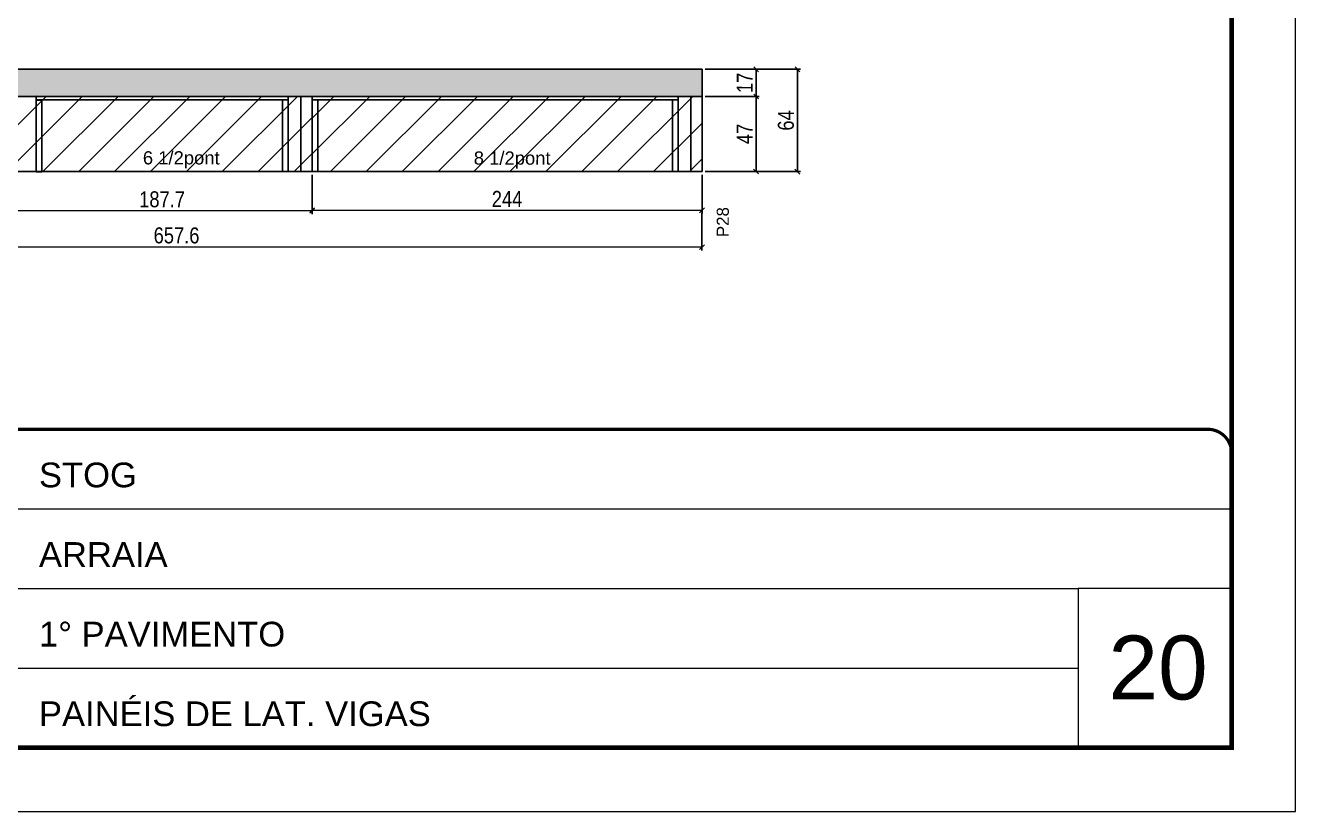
# Model space of a CAD drawing. Extents: x -3394 to 16474, y -5031 to 14397.
# Drawn here: x 9717 to 10512, y 8752 to 9244 of the extents above; entities that cross this region are included whole.
import ezdxf

# ---------------------------------------------------------------- set-up
doc = ezdxf.new("R2010")
doc.units = 0
doc.linetypes.add('CONTINUO', pattern=[0])
doc.linetypes.add('DASHED', pattern=[0.75, 0.5, -0.25])
doc.layers.get('0').update_dxf_attribs({"linetype": 'CONTINUOUS'})
doc.layers.get('Defpoints').update_dxf_attribs({"linetype": 'CONTINUOUS'})
for name, color, linetype, lineweight in [('CARIMBO', 255, 'CONTINUOUS', 9), ('Folhas', 255, 'CONTINUOUS', 9), ('REAPROVEITAMENTO', 251, 'CONTINUOUS', 9), ('SARRAFO DE PRESSAO', 251, 'DASHED', 9)]:
    doc.layers.add(name, color=color, linetype=linetype, lineweight=lineweight)
for name, color, linetype in [('COTA', 241, 'CONTINUOUS'), ('NOMENCLATURA', 7, 'CONTINUOUS'), ('Painéis', 200, 'CONTINUOUS'), ('PONTALETE', 7, 'CONTINUOUS'), ('SARR_2.2x7', 40, 'CONTINUOUS'), ('SARR_3.5x7', 81, 'CONTINUOUS')]:
    doc.layers.add(name, color=color, linetype=linetype)
doc.styles.add('ARIAL', font='arial.ttf')
doc.styles.add('COTA TECNICA', font='techl___.ttf', dxfattribs={"height": 10})
doc.dimstyles.new('PAINEL', dxfattribs={"dimtxt": 10, "dimasz": 3, "dimexe": 3, "dimexo": 3, "dimgap": 3, "dimtad": 1, "dimdec": 1, "dimzin": 12, "dimdsep": 46, "dimtxsty": 'COTA TECNICA', "dimblk1": 'OBLIQUE', "dimblk2": 'OBLIQUE', "dimsah": 1, "dimcen": 0.9, "dimclrd": 4, "dimclre": 4, "dimclrt": 240, "dimadec": 1, "dimazin": 3, "dimtfac": 1, "dimtdec": 1, "dimtmove": 0, "dimatfit": 3, "dimfxl": 1, "dimtolj": 1, "dimtzin": 12, "dimarcsym": 0})

# ---------------------------------------------------------------- blocks, each defined once
blk = doc.blocks.new('9999999999')
at = {"color": 30, "linetype": 'CONTINUO'}
for p, q in [((98564.56, 34379.64), (99583.98, 34379.64)), ((98564.56, 34329.83), (99487.98, 34329.83)), ((99583.98, 34329.83), (99487.98, 34329.83)), ((99487.98, 34329.83), (99487.98, 34230.21)), ((98564.56, 34280.02), (99487.98, 34280.02))]:
    blk.add_line(p, q, dxfattribs=at)
at = {"color": 30, "linetype": 'CONTINUO', "const_width": 2}
blk.add_lwpolyline([(99583.98, 34230.21), (99583.98, 34414.45, 0.414214), (99568.98, 34429.45), (98228.98, 34429.45, 0.414214), (98213.98, 34414.45), (98213.98, 34245.21, 0.414214), (98228.98, 34230.21), (99583.98, 34230.21)], format="xyb", dxfattribs=at)
at = {"layer": 'Folhas'}
blk.add_lwpolyline([(98138.98, 34190.21), (99623.98, 34190.21), (99623.98, 35240.21), (98138.98, 35240.21)], close=True, dxfattribs=at)
at = {"layer": 'Folhas', "color": 30, "const_width": 3}
blk.add_lwpolyline([(98213.98, 34230.21), (99583.98, 34230.21), (99583.98, 35200.21), (98213.98, 35200.21)], close=True, dxfattribs=at)
at = {"color": 7, "linetype": 'Continuous', "ltscale": 5, "style": 'ARIAL'}
for s, height, p in [('STOG', 15.483, (98837.68, 34393.13)), ('ARRAIA', 15.483, (98837.68, 34343.32)), ('1° PAVIMENTO', 15.4829, (98837.68, 34293.51)), ('PAINÉIS DE LAT. VIGAS', 15.4829, (98837.68, 34243.7))]:
    blk.add_text(s, height=height, dxfattribs=at).set_placement(p)
blk = doc.blocks.new('_Oblique')
at = {"color": 0, "linetype": 'ByBlock', "lineweight": -2}
blk.add_line((-0.5, -0.5), (0.5, 0.5), dxfattribs=at)
blk = doc.blocks.new('*D552')
at = {"layer": 'COTA', "color": 4, "linetype": 'Continuous', "lineweight": -2, "transparency": 16777216}
for p, q in [((9709.12, 9150.61), (9709.1, 9126.31)), ((9896.82, 9150.78), (9896.8, 9126.16)), ((9709.1, 9128.31), (9896.8, 9128.16))]:
    blk.add_line(p, q, dxfattribs=at)
at = {"layer": 'Defpoints', "color": 0, "linetype": 'Continuous', "transparency": 16777216}
for p in [(9709.12, 9152.61), (9896.82, 9152.78), (9896.8, 9128.16)]:
    blk.add_point(p, dxfattribs=at)
at = {"layer": 'COTA', "color": 4, "linetype": 'Continuous', "lineweight": -2, "transparency": 16777216, "xscale": 3, "yscale": 3, "zscale": 3}
for p, rotation in [((9709.1, 9128.31), 179.9566990866005), ((9896.8, 9128.16), 359.9566990866005)]:
    blk.add_blockref('_Oblique', p, dxfattribs=dict(at, rotation=rotation))
at = {"layer": 'COTA', "color": 240, "linetype": 'Continuous', "transparency": 16777216, "insert": (9802.96, 9135.33), "char_height": 10, "attachment_point": 5, "rotation": 359.9567, "style": 'COTA TECNICA'}
blk.add_mtext('\\A1;187.7', dxfattribs=at)
blk = doc.blocks.new('*D553')
at = {"layer": 'COTA', "color": 4, "linetype": 'Continuous', "lineweight": -2, "transparency": 16777216}
for p, q in [((9896.82, 9150.78), (9896.8, 9126.66)), ((10140.82, 9150.78), (10140.8, 9126.48)), ((9896.8, 9128.66), (10140.8, 9128.48))]:
    blk.add_line(p, q, dxfattribs=at)
at = {"layer": 'Defpoints', "color": 0, "linetype": 'Continuous', "transparency": 16777216}
for p in [(9896.82, 9152.78), (10140.82, 9152.78), (10140.8, 9128.48)]:
    blk.add_point(p, dxfattribs=at)
at = {"layer": 'COTA', "color": 4, "linetype": 'Continuous', "lineweight": -2, "transparency": 16777216, "xscale": 3, "yscale": 3, "zscale": 3}
for p, rotation in [((9896.8, 9128.66), 179.9566990866005), ((10140.8, 9128.48), 359.9566990866005)]:
    blk.add_blockref('_Oblique', p, dxfattribs=dict(at, rotation=rotation))
at = {"layer": 'COTA', "color": 240, "linetype": 'Continuous', "transparency": 16777216, "insert": (10018.81, 9135.64), "char_height": 10, "attachment_point": 5, "rotation": 359.9567, "style": 'COTA TECNICA'}
blk.add_mtext('\\A1;244', dxfattribs=at)
blk = doc.blocks.new('*D551')
at = {"layer": 'COTA', "color": 4, "linetype": 'Continuous', "lineweight": -2, "transparency": 16777216}
for p, q in [((10142.85, 9199.78), (10176.62, 9199.76)), ((10174.62, 9199.76), (10174.58, 9152.76)), ((10142.82, 9152.78), (10176.58, 9152.76))]:
    blk.add_line(p, q, dxfattribs=at)
at = {"layer": 'Defpoints', "color": 0, "linetype": 'Continuous', "transparency": 16777216}
for p in [(10140.85, 9199.78), (10140.82, 9152.78), (10174.58, 9152.76)]:
    blk.add_point(p, dxfattribs=at)
at = {"layer": 'COTA', "color": 4, "linetype": 'Continuous', "lineweight": -2, "transparency": 16777216, "xscale": 3, "yscale": 3, "zscale": 3}
for p, rotation in [((10174.62, 9199.76), 89.95669908662654), ((10174.58, 9152.76), 269.9566990866265)]:
    blk.add_blockref('_Oblique', p, dxfattribs=dict(at, rotation=rotation))
at = {"layer": 'COTA', "color": 240, "linetype": 'Continuous', "transparency": 16777216, "insert": (10167.52, 9176.26), "char_height": 10, "attachment_point": 5, "rotation": 89.9567, "style": 'COTA TECNICA'}
blk.add_mtext('\\A1;47', dxfattribs=at)
blk = doc.blocks.new('*D555')
at = {"layer": 'COTA', "color": 4, "linetype": 'Continuous', "lineweight": -2, "transparency": 16777216}
for p, q in [((9483.22, 9150.78), (9483.18, 9103.9)), ((10140.82, 9150.78), (10140.78, 9103.41)), ((9483.18, 9105.9), (10140.78, 9105.41))]:
    blk.add_line(p, q, dxfattribs=at)
at = {"layer": 'Defpoints', "color": 0, "linetype": 'Continuous', "transparency": 16777216}
for p in [(9483.22, 9152.78), (10140.82, 9152.78), (10140.78, 9105.41)]:
    blk.add_point(p, dxfattribs=at)
at = {"layer": 'COTA', "color": 4, "linetype": 'Continuous', "lineweight": -2, "transparency": 16777216, "xscale": 3, "yscale": 3, "zscale": 3}
for p, rotation in [((9483.18, 9105.9), 179.9566990866005), ((10140.78, 9105.41), 359.9566990866005)]:
    blk.add_blockref('_Oblique', p, dxfattribs=dict(at, rotation=rotation))
at = {"layer": 'COTA', "color": 240, "linetype": 'Continuous', "transparency": 16777216, "insert": (9811.99, 9112.76), "char_height": 10, "attachment_point": 5, "rotation": 359.9567, "style": 'COTA TECNICA'}
blk.add_mtext('\\A1;657.6', dxfattribs=at)
blk = doc.blocks.new('*D556')
at = {"layer": 'COTA', "color": 4, "linetype": 'Continuous', "lineweight": -2, "transparency": 16777216}
for p, q in [((10142.87, 9216.78), (10176.63, 9216.76)), ((10174.63, 9216.76), (10174.62, 9199.76)), ((10142.85, 9199.78), (10176.62, 9199.76))]:
    blk.add_line(p, q, dxfattribs=at)
at = {"layer": 'Defpoints', "color": 0, "linetype": 'Continuous', "transparency": 16777216}
for p in [(10140.87, 9216.78), (10140.85, 9199.78), (10174.62, 9199.76)]:
    blk.add_point(p, dxfattribs=at)
at = {"layer": 'COTA', "color": 4, "linetype": 'Continuous', "lineweight": -2, "transparency": 16777216, "xscale": 3, "yscale": 3, "zscale": 3}
for p, rotation in [((10174.63, 9216.76), 89.95669908662654), ((10174.62, 9199.76), 269.9566990866265)]:
    blk.add_blockref('_Oblique', p, dxfattribs=dict(at, rotation=rotation))
at = {"layer": 'COTA', "color": 240, "linetype": 'Continuous', "transparency": 16777216, "insert": (10167.55, 9208.26), "char_height": 10, "attachment_point": 5, "rotation": 89.9567, "style": 'COTA TECNICA'}
blk.add_mtext('\\A1;17', dxfattribs=at)
blk = doc.blocks.new('*D557')
at = {"layer": 'COTA', "color": 4, "linetype": 'Continuous', "lineweight": -2, "transparency": 16777216}
for p, q in [((10142.87, 9216.78), (10202.49, 9216.74)), ((10200.49, 9216.74), (10200.44, 9152.74)), ((10142.82, 9152.78), (10202.44, 9152.74))]:
    blk.add_line(p, q, dxfattribs=at)
at = {"layer": 'Defpoints', "color": 0, "linetype": 'Continuous', "transparency": 16777216}
for p in [(10140.87, 9216.78), (10140.82, 9152.78), (10200.44, 9152.74)]:
    blk.add_point(p, dxfattribs=at)
at = {"layer": 'COTA', "color": 4, "linetype": 'Continuous', "lineweight": -2, "transparency": 16777216, "xscale": 3, "yscale": 3, "zscale": 3}
for p, rotation in [((10200.49, 9216.74), 89.95669908662654), ((10200.44, 9152.74), 269.9566990866265)]:
    blk.add_blockref('_Oblique', p, dxfattribs=dict(at, rotation=rotation))
at = {"layer": 'COTA', "color": 240, "linetype": 'Continuous', "transparency": 16777216, "insert": (10193.36, 9184.74), "char_height": 10, "attachment_point": 5, "rotation": 89.9567, "style": 'COTA TECNICA'}
blk.add_mtext('\\A1;64', dxfattribs=at)

msp = doc.modelspace()

# ---------------------------------------------------------------- hatches: boundary and pattern name
at = {"layer": 'COTA', "linetype": 'Continuous'}
h = msp.add_hatch(dxfattribs=at)
h.set_pattern_fill('AR-CONC', color=256, scale=0.05, angle=-0.0433)
h.set_pattern_definition([(49.9567, (4748.904, 1152.148), (9.1086286, -0.8038383), [0.9525, -10.4775]), (354.9567, (4748.904, 1152.148), (-1.754951, 9.554171), [0.762, -8.382029]), (100.40814, (4749.663, 1152.081), (7.3536775, 8.750333), [0.8095, -8.904512]), (46.1409, (4748.906, 1154.688), (13.55236, -2.112359), [1.42875, -15.71625]), (96.59226, (4750.035, 1154.512), (11.879553, 12.362332), [1.214251, -13.35678]), (351.14085, (4748.906, 1154.688), (11.879553, 12.362332), [1.142998, -12.572987]), (20.9567, (4750.175, 1154.052), (7.576853, -5.1189875), [0.9525, -10.4775]), (325.9567, (4750.175, 1154.052), (3.0970605, 9.20706), [0.762, -8.382]), (71.40814, (4750.807, 1153.625), (10.6739135, 4.088073), [0.8095, -8.904497]), (37.4567, (4748.904, 1152.1477), (0.1576252, 4.227634), [0, -8.2804, 0, -8.509, 0, -8.41375]), (7.4567, (4748.904, 1152.1477), (3.3447677, 5.0065024), [0, -4.8514, 0, -8.0899, 0, -3.20675]), (327.4567, (4746.0718, 1152.15), (6.7793113, -0.2915607), [0, -3.175, 0, -9.906, 0, -13.1445]), (317.4567, (4744.802, 1152.151), (7.4074177, 1.2657268), [0, -4.1275, 0, -6.5786, 0, -9.3345])])
h.paths.add_polyline_path([(10140.85, 9199.78), (10140.87, 9216.78), (9483.27, 9216.78), (9483.25, 9199.78)])
at = {"layer": 'REAPROVEITAMENTO', "linetype": 'Continuous'}
h = msp.add_hatch(dxfattribs=at)
h.set_pattern_fill('ANSI31', color=256, scale=5)
h.set_pattern_definition([(45, (4755, 1148.575), (-11.22532, 11.22532), [])])
h.paths.add_polyline_path([(9896.82, 9152.78), (9896.85, 9199.78), (9709.15, 9199.78), (9709.12, 9152.78)])
h = msp.add_hatch(dxfattribs=at)
h.set_pattern_fill('ANSI31', color=256, scale=5, angle=-0.0433)
h.set_pattern_definition([(44.9567, (4748.904, 1152.148), (-11.216833, 11.2338), [])])
h.paths.add_polyline_path([(9896.85, 9199.78), (9896.82, 9152.78), (10140.82, 9152.78), (10140.85, 9199.78)])

# ---------------------------------------------------------------- linework, layer by layer
at = {"layer": 'COTA', "linetype": 'Continuous'}
for p in [(9483.27, 9216.78), (10140.85, 9199.78)]:
    msp.add_line(p, (10140.87, 9216.78), dxfattribs=at)
at = {"layer": 'Painéis', "linetype": 'Continuous'}
for p, q in [((9483.25, 9199.78), (10140.85, 9199.78)), ((9896.85, 9199.78), (9896.82, 9152.78)), ((9896.85, 9199.47), (9896.82, 9152.78)), ((10140.85, 9199.78), (10140.82, 9152.78)), ((10140.85, 9199.78), (10140.82, 9152.78)), ((9483.22, 9152.78), (10140.82, 9152.78))]:
    msp.add_line(p, q, dxfattribs=at)
at = {"layer": 'SARR_2.2x7', "ltscale": 25}
for p, q in [((9889.85, 9199.79), (9889.82, 9152.79)), ((10133.85, 9199.79), (10133.82, 9152.79))]:
    msp.add_line(p, q, dxfattribs=at)
for points in [[(9881.85, 9197.58), (9724.15, 9197.71), (9724.15, 9199.91), (9881.85, 9199.78)], [(9896.85, 9197.58), (10125.85, 9197.59), (10125.85, 9199.78), (9896.85, 9199.78)]]:
    msp.add_lwpolyline(points, close=True, dxfattribs=at)
at = {"layer": 'SARR_3.5x7', "elevation": 0}
for points in [[(9724.12, 9152.6), (9727.62, 9152.6), (9727.65, 9197.4), (9724.15, 9197.4)], [(9896.82, 9152.78), (9900.32, 9152.78), (9900.35, 9197.58), (9896.85, 9197.59)]]:
    msp.add_lwpolyline(points, close=True, dxfattribs=at)
at = {"layer": 'SARR_3.5x7'}
for points in [[(9881.82, 9152.78), (9878.32, 9152.79), (9878.35, 9197.59), (9881.85, 9197.58)], [(10125.82, 9152.79), (10122.32, 9152.8), (10122.35, 9197.6), (10125.85, 9197.59)]]:
    msp.add_lwpolyline(points, close=True, dxfattribs=at)

# ---------------------------------------------------------------- block references
at = {"layer": 'SARRAFO DE PRESSAO', "color": 6, "linetype": 'ByBlock'}
msp.add_blockref('9999999999', (-89111.77, -25437.95), dxfattribs=at)

# ---------------------------------------------------------------- texts
at = {"layer": 'CARIMBO', "style": 'ARIAL'}
msp.add_text('20', height=40, dxfattribs=at).set_placement((10395.07, 8822.4))
at = {"layer": 'NOMENCLATURA', "linetype": 'Continuous', "style": 'ARIAL'}
msp.add_text('P28', height=7.567, rotation=90, dxfattribs=at).set_placement((10157.57, 9111.72))
at = {"layer": 'PONTALETE', "linetype": 'Continuous', "style": 'ARIAL'}
for s, p in [('6 1/2pont', (9790.92, 9157.25)), ('8 1/2pont', (9997.98, 9157.1))]:
    msp.add_text(s, height=8.25, rotation=359.9567, dxfattribs=at).set_placement(p)

# ---------------------------------------------------------------- dimensions: what is measured, and where the dimension line sits
at = {"layer": 'COTA', "linetype": 'Continuous'}
for base, p1, p2, angle, picture, middle in [((10200.44, 9152.74), (10140.87, 9216.78), (10140.82, 9152.78), 89.9567, '*D557', (10193.36, 9184.74)), ((10174.62, 9199.76), (10140.87, 9216.78), (10140.85, 9199.78), 89.9567, '*D556', (10167.55, 9208.26)), ((10174.58, 9152.76), (10140.85, 9199.78), (10140.82, 9152.78), 89.9567, '*D551', (10167.52, 9176.26)), ((10140.78, 9105.41), (9483.22, 9152.78), (10140.82, 9152.78), 359.9567, '*D555', (9811.99, 9112.76)), ((9896.8, 9128.16), (9709.12, 9152.61), (9896.82, 9152.78), 359.9567, '*D552', (9802.96, 9135.33)), ((10140.8, 9128.48), (9896.82, 9152.78), (10140.82, 9152.78), 359.9567, '*D553', (10018.81, 9135.64))]:
    dim = msp.add_linear_dim(base=base, p1=p1, p2=p2, angle=angle, dimstyle='PAINEL', override={"dimexe": 2, "dimexo": 2, "dimgap": 2, "dimadec": 8, "dimtix": 1, "dimatfit": 2, "dimldrblk": 'Oblique'}, dxfattribs=at)
    dim.commit()
    dim.dimension.update_dxf_attribs({"geometry": picture, "text_midpoint": middle})

doc.saveas('drawing.dxf')
